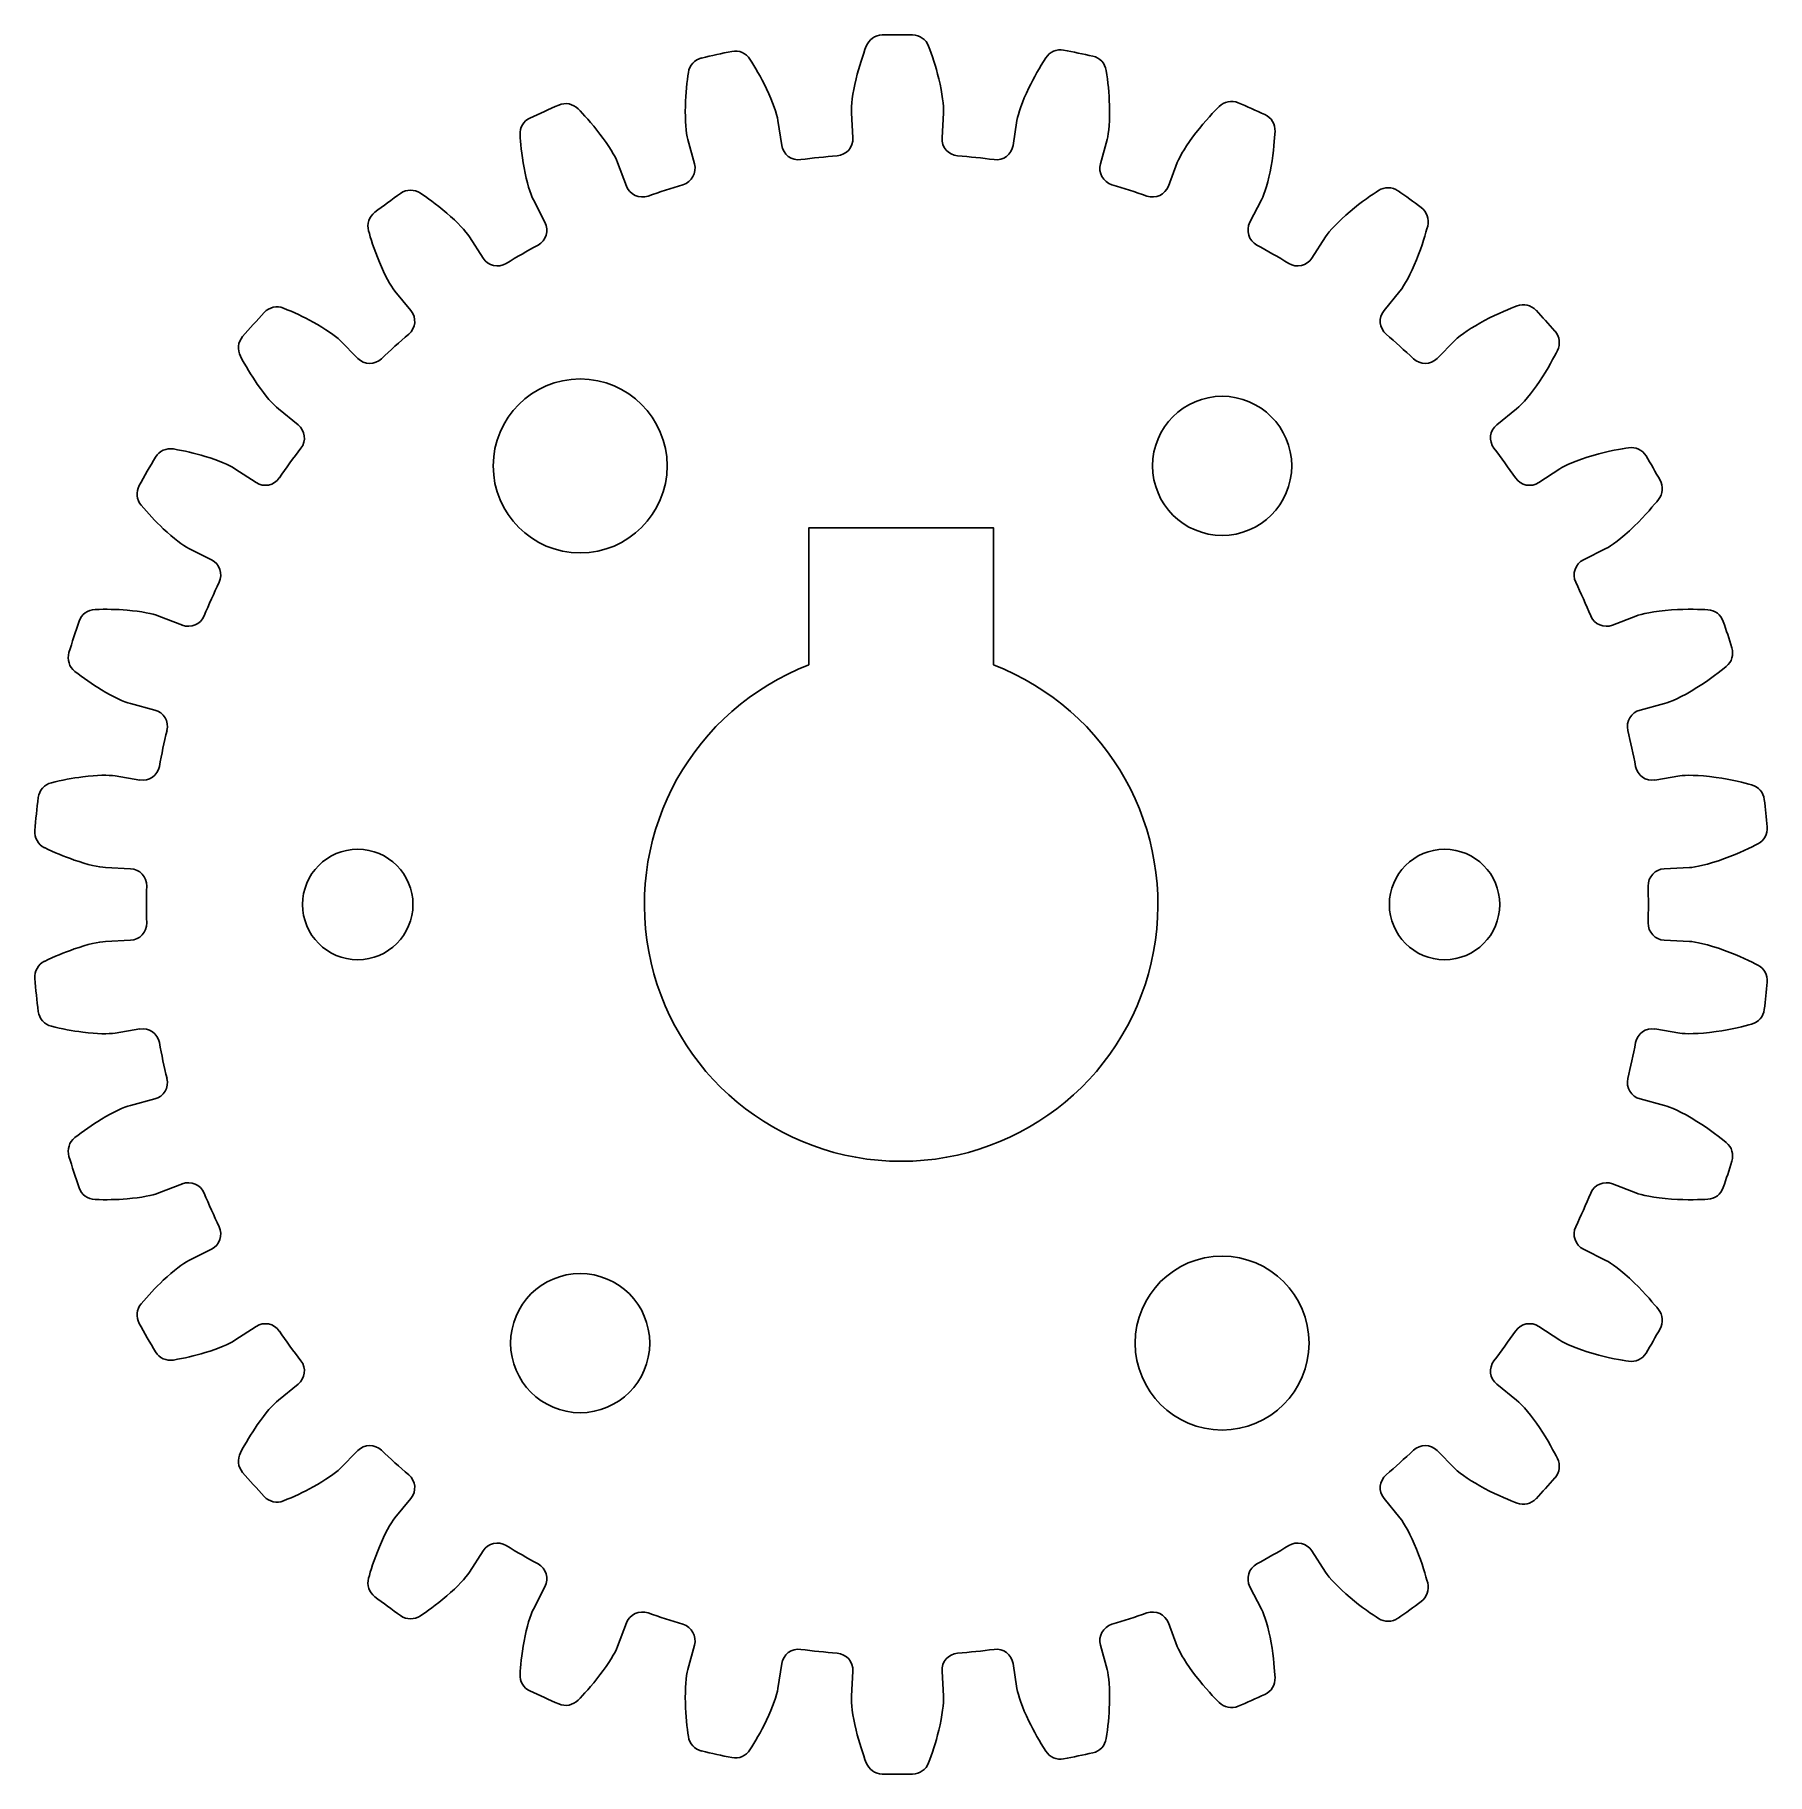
# Model space of a CAD drawing. Header units: inches. Extents: x -2.53 to 2.53, y -2.54 to 2.54.
import ezdxf

# ---------------------------------------------------------------- set-up
doc = ezdxf.new("R2010")
doc.units = ezdxf.units.IN
doc.header["$MEASUREMENT"] = 0

msp = doc.modelspace()

# ---------------------------------------------------------------- linework, layer by layer
for p, q in [((-0.3489, 2.2171), (-0.36, 2.2898)), ((-0.1454, 2.3123), (-0.1411, 2.2389)), ((0.1195, 2.2389), (0.1237, 2.3123)), ((0.3383, 2.2898), (0.3272, 2.2171)), ((-0.6232, 2.2338), (-0.6038, 2.1629)), ((0.5821, 2.1629), (0.6015, 2.2338)), ((-0.8024, 2.0983), (-0.8284, 2.1671)), ((0.8068, 2.1671), (0.7808, 2.0983)), ((-1.0742, 2.0577), (-1.0405, 1.9924)), ((1.0189, 1.9924), (1.0526, 2.0577)), ((-1.2214, 1.8879), (-1.2611, 1.9498)), ((1.2395, 1.9498), (1.1998, 1.8879)), ((-1.4788, 1.7916), (-1.4322, 1.7347)), ((1.4106, 1.7347), (1.4572, 1.7916)), ((-1.5875, 1.595), (-1.6392, 1.6472)), ((1.6175, 1.6472), (1.5658, 1.595)), ((-1.8192, 1.4472), (-1.7619, 1.4013)), ((1.7402, 1.4013), (1.7976, 1.4472)), ((-1.8846, 1.2323), (-1.9461, 1.2727)), ((1.9244, 1.2727), (1.863, 1.2323)), ((-2.0806, 1.0396), (-2.0149, 1.0066)), ((1.9933, 1.0066), (2.059, 1.0396)), ((-2.0999, 0.8158), (-2.1684, 0.8425)), ((2.1467, 0.8425), (2.0782, 0.8158)), ((-2.2515, 0.5866), (-2.1804, 0.5679)), ((2.1588, 0.5679), (2.2299, 0.5866)), ((-2.2239, 0.3636), (-2.2964, 0.3755)), ((2.2747, 0.3755), (2.2022, 0.3636)), ((-2.3245, 0.1079), (-2.2511, 0.1044)), ((2.2294, 0.1044), (2.3029, 0.1079)), ((-2.2511, -0.1044), (-2.3245, -0.1079)), ((2.3029, -0.1079), (2.2294, -0.1044)), ((-2.2964, -0.3755), (-2.2239, -0.3636)), ((2.2022, -0.3636), (2.2747, -0.3755)), ((-2.1804, -0.5679), (-2.2515, -0.5866)), ((2.2299, -0.5866), (2.1588, -0.5679)), ((-2.1684, -0.8425), (-2.0999, -0.8158)), ((2.0782, -0.8158), (2.1467, -0.8425)), ((-2.0149, -1.0066), (-2.0806, -1.0396)), ((2.059, -1.0396), (1.9933, -1.0066)), ((-1.9461, -1.2727), (-1.8846, -1.2323)), ((1.863, -1.2323), (1.9244, -1.2727)), ((-1.7619, -1.4013), (-1.8192, -1.4472)), ((1.7976, -1.4472), (1.7402, -1.4013)), ((-1.6392, -1.6472), (-1.5875, -1.595)), ((1.5658, -1.595), (1.6175, -1.6472)), ((-1.4322, -1.7347), (-1.4788, -1.7916)), ((1.4572, -1.7916), (1.4106, -1.7347)), ((-1.2611, -1.9498), (-1.2214, -1.8879)), ((1.1998, -1.8879), (1.2395, -1.9498)), ((-1.0405, -1.9924), (-1.0742, -2.0577)), ((1.0526, -2.0577), (1.0189, -1.9924)), ((-0.8284, -2.1671), (-0.8024, -2.0983)), ((0.7808, -2.0983), (0.8068, -2.1671)), ((-0.6038, -2.1629), (-0.6232, -2.2338)), ((0.6015, -2.2338), (0.5821, -2.1629)), ((-0.36, -2.2898), (-0.3489, -2.2171)), ((0.3272, -2.2171), (0.3383, -2.2898)), ((-0.1411, -2.2389), (-0.1454, -2.3123)), ((0.1237, -2.3123), (0.1195, -2.2389))]:
    msp.add_line(p, q)
at = {"linetype": 'Continuous'}
msp.add_lwpolyline([(0.27, 0.6997), (0.27, 1.1), (-0.27, 1.1), (-0.27, 0.6997)], dxfattribs=at)
at = {"extrusion": (0, 0, -1)}
for centre, radius in [((0.9377, 1.281), 0.254), ((-0.9377, 1.281), 0.2032), ((1.5875, 0), 0.1613), ((-1.5875, 0), 0.1613), ((-0.9377, -1.281), 0.254), ((0.9377, -1.281), 0.2032)]:
    msp.add_circle(centre, radius, dxfattribs=at)
for centre, radius, start, end in [((0, 0), 2.54, 101.2237, 103.2674), ((-0.4845, 2.4416), 0.0508, 32.4784, 101.2237), ((-0.0544, 2.4886), 0.0508, 91.2533, 159.3942), ((0, 0), 2.54, 89.2487, 91.2533), ((0.0326, 2.489), 0.0508, 20.63, 89.2487), ((0.4652, 2.4453), 0.0508, 79.2281, 147.2585), ((0, 0), 2.54, 77.2629, 79.2281), ((-0.5713, 2.4228), 0.0508, 103.2674, 171.5489), ((0.5488, 2.4279), 0.0508, 8.7614, 77.2629), ((-0.9802, 2.2881), 0.0508, 44.3162, 113.189), ((0.9649, 2.2946), 0.0508, 67.1928, 135.1452), ((0, 0), 2.54, 65.2656, 67.1928), ((-1.0626, 2.251), 0.0508, 115.2697, 183.7121), ((0, 0), 2.54, 113.189, 115.2697), ((1.0415, 2.2608), 0.0508, 356.8714, 65.2656), ((-0.1907, 2.236), 0.0496, 274.5914, 3.3177), ((0.169, 2.236), 0.0496, 176.6823, 265.4086), ((-0.2998, 2.2246), 0.0496, 188.6823, 277.4086), ((-0.012, 0.0108), 2.1828, 94.5914, 97.4086), ((-0.0097, 0.0108), 2.1828, 82.5914, 85.4086), ((0.2782, 2.2246), 0.0496, 262.5914, 351.3177), ((-0.6516, 2.1498), 0.0496, 286.5914, 15.3177), ((0.63, 2.1498), 0.0496, 164.6823, 253.4086), ((-1.4329, 2.0354), 0.0508, 56.1567, 125.146), ((-0.756, 2.1159), 0.0496, 200.6823, 289.4086), ((-0.0142, 0.0103), 2.1828, 106.5914, 109.4086), ((-0.0075, 0.0103), 2.1828, 70.5914, 73.4086), ((0.7344, 2.1159), 0.0496, 250.5914, 339.3177), ((1.4224, 2.0427), 0.0508, 55.1492, 123.0475), ((0, 0), 2.54, 53.2568, 55.1492), ((0, 0), 2.54, 125.146, 127.2602), ((1.4891, 1.9947), 0.0508, 344.9667, 53.2568), ((-1.507, 1.9811), 0.0508, 127.2602, 195.8702), ((-1.0846, 1.9696), 0.0496, 298.5914, 27.3177), ((1.0629, 1.9696), 0.0496, 152.6823, 241.4086), ((-1.1797, 1.9147), 0.0496, 212.6823, 301.4086), ((-0.0162, 0.0094), 2.1828, 118.5914, 121.4086), ((-0.0054, 0.0094), 2.1828, 58.5914, 61.4086), ((1.158, 1.9147), 0.0496, 238.5914, 327.3177), ((0, 0), 2.54, 137.0967, 139.2393), ((-1.8233, 1.6946), 0.0508, 68.0136, 137.0967), ((-1.4706, 1.7033), 0.0496, 310.5914, 39.3177), ((1.449, 1.7033), 0.0496, 140.6823, 229.4086), ((1.8175, 1.7008), 0.0508, 43.0991, 110.9619), ((0, 0), 2.54, 41.2367, 43.0991), ((-1.8854, 1.6252), 0.0508, 139.2393, 208.0093), ((-0.0181, 0.008), 2.1828, 130.5914, 133.4086), ((-0.0036, 0.008), 2.1828, 46.5914, 49.4086), ((1.8719, 1.6408), 0.0508, 333.0503, 41.2367), ((-1.5522, 1.6299), 0.0496, 224.6823, 313.4086), ((1.5305, 1.6299), 0.0496, 226.5914, 315.3177), ((-1.7929, 1.3626), 0.0496, 322.5914, 51.3177), ((1.7712, 1.3626), 0.0496, 128.6823, 217.4086), ((-2.1346, 1.2804), 0.0508, 79.8987, 149.0431), ((-0.0196, 0.0064), 2.1828, 142.5914, 145.4086), ((-0.0021, 0.0064), 2.1828, 34.5914, 37.4086), ((2.1327, 1.2837), 0.0508, 31.0447, 98.8893), ((0, 0), 2.54, 149.0431, 151.208), ((0, 0), 2.54, 29.2062, 31.0447), ((-2.1815, 1.1989), 0.0508, 151.208, 220.1184), ((-1.8574, 1.2738), 0.0496, 236.6823, 325.4086), ((1.8357, 1.2738), 0.0496, 214.5914, 303.3177), ((2.1727, 1.2146), 0.0508, 321.1203, 29.2062), ((-2.0372, 0.9623), 0.0496, 334.5914, 63.3177), ((2.0156, 0.9623), 0.0496, 116.6823, 205.4086), ((-0.0207, 0.0044), 2.1828, 154.5914, 157.4086), ((-0.0009, 0.0044), 2.1828, 22.5914, 25.4086), ((0, 0), 2.54, 160.9875, 163.1677), ((-2.3534, 0.8109), 0.0508, 91.819, 160.9875), ((-2.0819, 0.862), 0.0496, 248.6823, 337.4086), ((2.0602, 0.862), 0.0496, 202.5914, 291.3177), ((2.3537, 0.8099), 0.0508, 18.9885, 86.8348), ((0, 0), 2.54, 17.1665, 18.9885), ((-2.3826, 0.7208), 0.0508, 163.1677, 232.1915), ((2.3783, 0.7347), 0.0508, 309.1714, 17.1665), ((-2.193, 0.5199), 0.0496, 346.5914, 75.3177), ((2.1713, 0.5199), 0.0496, 104.6823, 193.4086), ((-0.0214, 0.0023), 2.1828, 166.5914, 169.4086), ((-0.0002, 0.0023), 2.1828, 10.5914, 13.4086), ((-2.4703, 0.3063), 0.0508, 103.7772, 172.9322), ((-2.2158, 0.4126), 0.0496, 260.6823, 349.4086), ((2.1942, 0.4126), 0.0496, 190.5914, 279.3177), ((0, 0), 2.54, 172.9322, 175.1203), ((2.471, 0.3005), 0.0508, 6.933, 74.8045), ((0, 0), 2.54, 5.1195, 6.933), ((-2.4802, 0.2117), 0.0508, 175.1203, 244.2263), ((2.4793, 0.2221), 0.0508, 297.1977, 5.1195), ((-2.2534, 0.0549), 0.0496, 358.5914, 87.3177), ((2.2318, 0.0549), 0.0496, 92.6823, 181.4086), ((-0.0217, 0), 2.1828, 178.5914, 181.4086), ((0, 0), 2.1828, 358.5914, 1.4086), ((-2.2534, -0.0549), 0.0496, 272.6823, 1.4086), ((2.2318, -0.0549), 0.0496, 178.5914, 267.3177), ((-2.4802, -0.2117), 0.0508, 115.7737, 184.8797), ((2.4793, -0.2221), 0.0508, 354.8805, 62.8023), ((0, 0), 2.54, 184.8797, 187.0678), ((0, 0), 2.54, 353.067, 354.8805), ((-2.4703, -0.3063), 0.0508, 187.0678, 256.2228), ((2.471, -0.3005), 0.0508, 285.1955, 353.067), ((-2.2158, -0.4126), 0.0496, 10.5914, 99.3177), ((-0.0214, -0.0023), 2.1828, 190.5914, 193.4086), ((-0.0002, -0.0023), 2.1828, 346.5914, 349.4086), ((2.1942, -0.4126), 0.0496, 80.6823, 169.4086), ((-2.193, -0.5199), 0.0496, 284.6823, 13.4086), ((2.1713, -0.5199), 0.0496, 166.5914, 255.3177), ((-2.3826, -0.7208), 0.0508, 127.8085, 196.8323), ((2.3783, -0.7347), 0.0508, 342.8335, 50.8286), ((0, 0), 2.54, 196.8323, 199.0125), ((0, 0), 2.54, 341.0115, 342.8335), ((-2.0819, -0.862), 0.0496, 22.5914, 111.3177), ((2.0602, -0.862), 0.0496, 68.6823, 157.4086), ((-2.3534, -0.8109), 0.0508, 199.0125, 268.181), ((-0.0207, -0.0044), 2.1828, 202.5914, 205.4086), ((-0.0009, -0.0044), 2.1828, 334.5914, 337.4086), ((2.3537, -0.8099), 0.0508, 273.1652, 341.0115), ((-2.0372, -0.9623), 0.0496, 296.6823, 25.4086), ((2.0156, -0.9623), 0.0496, 154.5914, 243.3177), ((-2.1815, -1.1989), 0.0508, 139.8816, 208.792), ((2.1727, -1.2146), 0.0508, 330.7938, 38.8797), ((0, 0), 2.54, 208.792, 210.9569), ((-1.8574, -1.2738), 0.0496, 34.5914, 123.3177), ((-0.0196, -0.0064), 2.1828, 214.5914, 217.4086), ((-0.0021, -0.0064), 2.1828, 322.5914, 325.4086), ((1.8357, -1.2738), 0.0496, 56.6823, 145.4086), ((0, 0), 2.54, 328.9553, 330.7938), ((-2.1346, -1.2804), 0.0508, 210.9569, 280.1013), ((2.1327, -1.2837), 0.0508, 261.1107, 328.9553), ((-1.7929, -1.3626), 0.0496, 308.6823, 37.4086), ((1.7712, -1.3626), 0.0496, 142.5914, 231.3177), ((-1.8854, -1.6252), 0.0508, 151.9907, 220.7607), ((-1.5522, -1.6299), 0.0496, 46.5914, 135.3177), ((-0.0181, -0.008), 2.1828, 226.5914, 229.4086), ((-0.0036, -0.008), 2.1828, 310.5914, 313.4086), ((1.5305, -1.6299), 0.0496, 44.6823, 133.4086), ((1.8719, -1.6408), 0.0508, 318.7633, 26.9497), ((0, 0), 2.54, 220.7607, 222.9033), ((-1.4706, -1.7033), 0.0496, 320.6823, 49.4086), ((1.449, -1.7033), 0.0496, 130.5914, 219.3177), ((0, 0), 2.54, 316.9009, 318.7633), ((-1.8233, -1.6946), 0.0508, 222.9033, 291.9864), ((1.8175, -1.7008), 0.0508, 249.0381, 316.9009), ((-1.1797, -1.9147), 0.0496, 58.5914, 147.3177), ((-0.0162, -0.0094), 2.1828, 238.5914, 241.4086), ((-0.0054, -0.0094), 2.1828, 298.5914, 301.4086), ((1.158, -1.9147), 0.0496, 32.6823, 121.4086), ((-1.0846, -1.9696), 0.0496, 332.6823, 61.4086), ((1.0629, -1.9696), 0.0496, 118.5914, 207.3177), ((-1.507, -1.9811), 0.0508, 164.1298, 232.7398), ((0, 0), 2.54, 232.7398, 234.854), ((1.4891, -1.9947), 0.0508, 306.7432, 15.0333), ((-1.4329, -2.0354), 0.0508, 234.854, 303.8433), ((-0.756, -2.1159), 0.0496, 70.5914, 159.3177), ((-0.0142, -0.0103), 2.1828, 250.5914, 253.4086), ((-0.0075, -0.0103), 2.1828, 286.5914, 289.4086), ((0.7344, -2.1159), 0.0496, 20.6823, 109.4086), ((0, 0), 2.54, 304.8508, 306.7432), ((-0.6516, -2.1498), 0.0496, 344.6823, 73.4086), ((0.63, -2.1498), 0.0496, 106.5914, 195.3177), ((1.4224, -2.0427), 0.0508, 236.9525, 304.8508), ((-0.2998, -2.2246), 0.0496, 82.5914, 171.3177), ((-0.012, -0.0108), 2.1828, 262.5914, 265.4086), ((-0.0097, -0.0108), 2.1828, 274.5914, 277.4086), ((0.2782, -2.2246), 0.0496, 8.6823, 97.4086), ((-0.1907, -2.236), 0.0496, 356.6823, 85.4086), ((0.169, -2.236), 0.0496, 94.5914, 183.3177), ((-1.0626, -2.251), 0.0508, 176.2879, 244.7303), ((1.0415, -2.2608), 0.0508, 294.7344, 3.1286), ((0, 0), 2.54, 244.7303, 246.811), ((-0.9802, -2.2881), 0.0508, 246.811, 315.6838), ((0.9649, -2.2946), 0.0508, 224.8548, 292.8072), ((0, 0), 2.54, 292.8072, 294.7344), ((-0.5713, -2.4228), 0.0508, 188.4511, 256.7326), ((0.5488, -2.4279), 0.0508, 282.7371, 351.2386), ((0, 0), 2.54, 256.7326, 258.7763), ((-0.4845, -2.4416), 0.0508, 258.7763, 327.5216), ((0.4652, -2.4453), 0.0508, 212.7415, 280.7719), ((0, 0), 2.54, 280.7719, 282.7371), ((-0.0544, -2.4886), 0.0508, 200.6058, 268.7467), ((0, 0), 2.54, 268.7467, 270.7513), ((0.0326, -2.489), 0.0508, 270.7513, 339.37)]:
    msp.add_arc(centre, radius, start, end)
at = {"linetype": 'Continuous'}
msp.add_arc((0, 0), 0.75, 111.1002, 68.8998, dxfattribs=at)
for points, knots in [([(-0.102, 2.5065), (-0.1115, 2.4811), (-0.1227, 2.4479), (-0.142, 2.3681), (-0.1464, 2.3328), (-0.1454, 2.3123)], [-0.1142126, -0.1142126, -0.1142126, -0.1142126, -0.0614385, -0.0614385, 0, 0, 0, 0]), ([(0.1237, 2.3123), (0.1247, 2.3328), (0.1203, 2.3683), (0.101, 2.4482), (0.0898, 2.4814), (0.0802, 2.5069)], [-0.1765426, -0.1765426, -0.1765426, -0.1765426, -0.0815714, -0.0815714, 0, 0, 0, 0]), ([(-0.36, 2.2898), (-0.3632, 2.3098), (-0.3747, 2.3431), (-0.4097, 2.4164), (-0.4273, 2.4464), (-0.4416, 2.4689)], [-0.1733077, -0.1733077, -0.1733077, -0.1733077, -0.0800891, -0.0800891, 0, 0, 0, 0]), ([(0.4225, 2.4728), (0.4048, 2.4452), (0.3875, 2.4151), (0.3535, 2.3444), (0.3416, 2.3102), (0.3383, 2.2898)], [-0.1094112, -0.1094112, -0.1094112, -0.1094112, -0.0622241, -0.0622241, 0, 0, 0, 0]), ([(-0.6215, 2.4302), (-0.6254, 2.4039), (-0.6293, 2.3694), (-0.6314, 2.2885), (-0.6284, 2.2534), (-0.6232, 2.2338)], [-0.1128715, -0.1128715, -0.1128715, -0.1128715, -0.0607112, -0.0607112, 0, 0, 0, 0]), ([(0.6015, 2.2338), (0.6068, 2.2539), (0.6099, 2.29), (0.6076, 2.3686), (0.604, 2.4031), (0.599, 2.4357)], [-0.2292344, -0.2292344, -0.2292344, -0.2292344, -0.098872, -0.098872, 0, 0, 0, 0]), ([(-0.8284, 2.1671), (-0.8357, 2.1859), (-0.8537, 2.2159), (-0.9046, 2.2824), (-0.9291, 2.3085), (-0.9438, 2.3236)], [-0.1297358, -0.1297358, -0.1297358, -0.1297358, -0.0632497, -0.0632497, 0, 0, 0, 0]), ([(0.9289, 2.3304), (0.9155, 2.317), (0.8887, 2.2894), (0.8335, 2.2182), (0.8144, 2.1868), (0.8068, 2.1671)], [-0.1272372, -0.1272372, -0.1272372, -0.1272372, -0.0633638, -0.0633638, 0, 0, 0, 0]), ([(-1.1133, 2.2477), (-1.1119, 2.2269), (-1.1089, 2.1912), (-1.0935, 2.109), (-1.0833, 2.0756), (-1.0742, 2.0577)], [-0.1177613, -0.1177613, -0.1177613, -0.1177613, -0.0602857, -0.0602857, 0, 0, 0, 0]), ([(1.0526, 2.0577), (1.062, 2.0764), (1.0726, 2.1113), (1.0886, 2.2001), (1.0911, 2.2372), (1.0922, 2.2581)], [-0.1265379, -0.1265379, -0.1265379, -0.1265379, -0.0627362, -0.0627362, 0, 0, 0, 0]), ([(1.3947, 2.0853), (1.3767, 2.0736), (1.3456, 2.0528), (1.2762, 1.9943), (1.251, 1.9674), (1.2395, 1.9498)], [-0.125256, -0.125256, -0.125256, -0.125256, -0.0633648, -0.0633648, 0, 0, 0, 0]), ([(-1.2611, 1.9498), (-1.272, 1.9665), (-1.2956, 1.9918), (-1.3584, 2.0458), (-1.3877, 2.0662), (-1.4046, 2.0776)], [-0.1253748, -0.1253748, -0.1253748, -0.1253748, -0.0612818, -0.0612818, 0, 0, 0, 0]), ([(1.4572, 1.7916), (1.4704, 1.8081), (1.4882, 1.8404), (1.5224, 1.9247), (1.5326, 1.9608), (1.5382, 1.9815)], [-0.1299328, -0.1299328, -0.1299328, -0.1299328, -0.0642563, -0.0642563, 0, 0, 0, 0]), ([(-1.5559, 1.9672), (-1.5503, 1.9476), (-1.54, 1.9136), (-1.5081, 1.8373), (-1.4913, 1.8071), (-1.4788, 1.7916)], [-0.1168709, -0.1168709, -0.1168709, -0.1168709, -0.0597268, -0.0597268, 0, 0, 0, 0]), ([(-1.6392, 1.6472), (-1.6532, 1.6611), (-1.6811, 1.6808), (-1.7459, 1.7163), (-1.7752, 1.7299), (-1.8043, 1.7417)], [-0.2182354, -0.2182354, -0.2182354, -0.2182354, -0.0940811, -0.0940811, 0, 0, 0, 0]), ([(1.7994, 1.7482), (1.7805, 1.741), (1.7443, 1.7267), (1.668, 1.686), (1.6344, 1.664), (1.6175, 1.6472)], [-0.1508838, -0.1508838, -0.1508838, -0.1508838, -0.0713873, -0.0713873, 0, 0, 0, 0]), ([(-1.9303, 1.6013), (-1.9155, 1.5736), (-1.899, 1.546), (-1.8569, 1.4854), (-1.8345, 1.4597), (-1.8192, 1.4472)], [-0.1036391, -0.1036391, -0.1036391, -0.1036391, -0.058961, -0.058961, 0, 0, 0, 0]), ([(1.7976, 1.4472), (1.816, 1.4623), (1.8415, 1.4935), (1.8899, 1.5651), (1.908, 1.5998), (1.9171, 1.6178)], [-0.1151134, -0.1151134, -0.1151134, -0.1151134, -0.0606533, -0.0606533, 0, 0, 0, 0]), ([(-1.9461, 1.2727), (-1.9625, 1.2832), (-1.9936, 1.2966), (-2.0638, 1.3178), (-2.0948, 1.3249), (-2.1257, 1.3304)], [-0.2187696, -0.2187696, -0.2187696, -0.2187696, -0.0943218, -0.0943218, 0, 0, 0, 0]), ([(2.1248, 1.3339), (2.106, 1.3309), (2.0665, 1.3244), (1.9712, 1.2971), (1.9378, 1.2813), (1.9244, 1.2727)], [-0.08977443, -0.08977443, -0.08977443, -0.08977443, -0.04778473, -0.04778473, 0, 0, 0, 0]), ([(2.059, 1.0396), (2.0731, 1.0469), (2.1035, 1.068), (2.1748, 1.1368), (2.2002, 1.1678), (2.2123, 1.1827)], [-0.1233168, -0.1233168, -0.1233168, -0.1233168, -0.0576242, -0.0576242, 0, 0, 0, 0]), ([(-2.2203, 1.1661), (-2.2001, 1.1422), (-2.1785, 1.1189), (-2.1251, 1.0688), (-2.098, 1.0486), (-2.0806, 1.0396)], [-0.102783, -0.102783, -0.102783, -0.102783, -0.0584629, -0.0584629, 0, 0, 0, 0]), ([(-2.1684, 0.8425), (-2.1865, 0.8494), (-2.2195, 0.8559), (-2.2923, 0.8622), (-2.3239, 0.8627), (-2.355, 0.8617)], [-0.2165443, -0.2165443, -0.2165443, -0.2165443, -0.093414, -0.093414, 0, 0, 0, 0]), ([(2.3566, 0.8607), (2.3366, 0.8618), (2.2967, 0.8635), (2.1979, 0.8567), (2.1617, 0.8482), (2.1467, 0.8425)], [-0.08992821, -0.08992821, -0.08992821, -0.08992821, -0.04812652, -0.04812652, 0, 0, 0, 0]), ([(-2.4137, 0.6807), (-2.3891, 0.6616), (-2.3633, 0.6435), (-2.3008, 0.6057), (-2.2702, 0.5917), (-2.2515, 0.5866)], [-0.1021137, -0.1021137, -0.1021137, -0.1021137, -0.0580605, -0.0580605, 0, 0, 0, 0]), ([(2.2299, 0.5866), (2.2454, 0.5908), (2.2797, 0.6052), (2.3636, 0.6577), (2.3948, 0.6826), (2.4104, 0.6953)], [-0.1300659, -0.1300659, -0.1300659, -0.1300659, -0.0604086, -0.0604086, 0, 0, 0, 0]), ([(-2.2964, 0.3755), (-2.3155, 0.3785), (-2.349, 0.378), (-2.4214, 0.369), (-2.4523, 0.363), (-2.4824, 0.3556)], [-0.2154426, -0.2154426, -0.2154426, -0.2154426, -0.0929624, -0.0929624, 0, 0, 0, 0]), ([(2.4843, 0.3495), (2.4644, 0.3549), (2.4258, 0.3649), (2.3279, 0.3788), (2.2907, 0.378), (2.2747, 0.3755)], [-0.08993579, -0.08993579, -0.08993579, -0.08993579, -0.04830653, -0.04830653, 0, 0, 0, 0]), ([(-2.5023, 0.166), (-2.4744, 0.1525), (-2.4454, 0.1402), (-2.3765, 0.1164), (-2.3438, 0.109), (-2.3245, 0.1079)], [-0.1017907, -0.1017907, -0.1017907, -0.1017907, -0.0578676, -0.0578676, 0, 0, 0, 0]), ([(2.3029, 0.1079), (2.319, 0.1088), (2.3556, 0.1158), (2.4484, 0.1497), (2.4841, 0.1675), (2.5025, 0.1769)], [-0.1340827, -0.1340827, -0.1340827, -0.1340827, -0.0620442, -0.0620442, 0, 0, 0, 0]), ([(-2.3245, -0.1079), (-2.3438, -0.109), (-2.3765, -0.1164), (-2.4454, -0.1402), (-2.4744, -0.1525), (-2.5023, -0.166)], [-0.2153525, -0.2153525, -0.2153525, -0.2153525, -0.0929254, -0.0929254, 0, 0, 0, 0]), ([(2.5025, -0.1769), (2.4841, -0.1675), (2.4484, -0.1497), (2.3556, -0.1158), (2.319, -0.1088), (2.3029, -0.1079)], [-0.08993468, -0.08993468, -0.08993468, -0.08993468, -0.04831917, -0.04831917, 0, 0, 0, 0]), ([(2.2747, -0.3755), (2.2907, -0.378), (2.3279, -0.3788), (2.4258, -0.3649), (2.4644, -0.3549), (2.4843, -0.3495)], [-0.1337386, -0.1337386, -0.1337386, -0.1337386, -0.0619046, -0.0619046, 0, 0, 0, 0]), ([(-2.4824, -0.3556), (-2.4523, -0.363), (-2.4214, -0.369), (-2.349, -0.378), (-2.3155, -0.3785), (-2.2964, -0.3755)], [-0.1018234, -0.1018234, -0.1018234, -0.1018234, -0.0578871, -0.0578871, 0, 0, 0, 0]), ([(-2.2515, -0.5866), (-2.2702, -0.5917), (-2.3008, -0.6057), (-2.3633, -0.6435), (-2.3891, -0.6616), (-2.4137, -0.6807)], [-0.2162633, -0.2162633, -0.2162633, -0.2162633, -0.093299, -0.093299, 0, 0, 0, 0]), ([(2.4104, -0.6953), (2.3948, -0.6826), (2.3636, -0.6577), (2.2797, -0.6052), (2.2454, -0.5908), (2.2299, -0.5866)], [-0.08993365, -0.08993365, -0.08993365, -0.08993365, -0.04816434, -0.04816434, 0, 0, 0, 0]), ([(-2.355, -0.8617), (-2.3239, -0.8627), (-2.2923, -0.8622), (-2.2195, -0.8559), (-2.1865, -0.8494), (-2.1684, -0.8425)], [-0.1022105, -0.1022105, -0.1022105, -0.1022105, -0.0581184, -0.0581184, 0, 0, 0, 0]), ([(2.1467, -0.8425), (2.1617, -0.8482), (2.1979, -0.8567), (2.2967, -0.8635), (2.3366, -0.8618), (2.3566, -0.8607)], [-0.1291536, -0.1291536, -0.1291536, -0.1291536, -0.060035, -0.060035, 0, 0, 0, 0]), ([(-2.0806, -1.0396), (-2.098, -1.0486), (-2.1251, -1.0688), (-2.1785, -1.1189), (-2.2001, -1.1422), (-2.2203, -1.1661)], [-0.2182772, -0.2182772, -0.2182772, -0.2182772, -0.0941214, -0.0941214, 0, 0, 0, 0]), ([(2.2123, -1.1827), (2.2002, -1.1678), (2.1748, -1.1368), (2.1035, -1.068), (2.0731, -1.0469), (2.059, -1.0396)], [-0.08981699, -0.08981699, -0.08981699, -0.08981699, -0.04784677, -0.04784677, 0, 0, 0, 0]), ([(-2.1257, -1.3304), (-2.0948, -1.3249), (-2.0638, -1.3178), (-1.9936, -1.2966), (-1.9625, -1.2832), (-1.9461, -1.2727)], [-0.1029389, -0.1029389, -0.1029389, -0.1029389, -0.0585571, -0.0585571, 0, 0, 0, 0]), ([(1.9244, -1.2727), (1.9378, -1.2813), (1.9712, -1.2971), (2.0665, -1.3244), (2.106, -1.3309), (2.1248, -1.3339)], [-0.1222469, -0.1222469, -0.1222469, -0.1222469, -0.0571779, -0.0571779, 0, 0, 0, 0]), ([(-1.8192, -1.4472), (-1.8345, -1.4597), (-1.8569, -1.4854), (-1.899, -1.546), (-1.9155, -1.5736), (-1.9303, -1.6013)], [-0.2184971, -0.2184971, -0.2184971, -0.2184971, -0.0941927, -0.0941927, 0, 0, 0, 0]), ([(1.9171, -1.6178), (1.908, -1.5998), (1.8899, -1.5651), (1.8415, -1.4935), (1.816, -1.4623), (1.7976, -1.4472)], [-0.1511436, -0.1511436, -0.1511436, -0.1511436, -0.0715061, -0.0715061, 0, 0, 0, 0]), ([(-1.8043, -1.7417), (-1.7752, -1.7299), (-1.7459, -1.7163), (-1.6811, -1.6808), (-1.6532, -1.6611), (-1.6392, -1.6472)], [-0.1037872, -0.1037872, -0.1037872, -0.1037872, -0.0590446, -0.0590446, 0, 0, 0, 0]), ([(1.6175, -1.6472), (1.6344, -1.664), (1.668, -1.686), (1.7443, -1.7267), (1.7805, -1.741), (1.7994, -1.7482)], [-0.114907, -0.114907, -0.114907, -0.114907, -0.0605413, -0.0605413, 0, 0, 0, 0]), ([(-1.4788, -1.7916), (-1.4913, -1.8071), (-1.5081, -1.8373), (-1.54, -1.9136), (-1.5503, -1.9476), (-1.5559, -1.9672)], [-0.1252281, -0.1252281, -0.1252281, -0.1252281, -0.0612304, -0.0612304, 0, 0, 0, 0]), ([(1.5382, -1.9815), (1.5326, -1.9608), (1.5224, -1.9247), (1.4882, -1.8404), (1.4704, -1.8081), (1.4572, -1.7916)], [-0.1255713, -0.1255713, -0.1255713, -0.1255713, -0.0634719, -0.0634719, 0, 0, 0, 0]), ([(-1.4046, -2.0776), (-1.3877, -2.0662), (-1.3584, -2.0458), (-1.2956, -1.9918), (-1.272, -1.9665), (-1.2611, -1.9498)], [-0.1170238, -0.1170238, -0.1170238, -0.1170238, -0.0598238, -0.0598238, 0, 0, 0, 0]), ([(1.2395, -1.9498), (1.251, -1.9674), (1.2762, -1.9943), (1.3456, -2.0528), (1.3767, -2.0736), (1.3947, -2.0853)], [-0.1304513, -0.1304513, -0.1304513, -0.1304513, -0.0644583, -0.0644583, 0, 0, 0, 0]), ([(-1.0742, -2.0577), (-1.0833, -2.0756), (-1.0935, -2.109), (-1.1089, -2.1912), (-1.1119, -2.2269), (-1.1133, -2.2477)], [-0.1283071, -0.1283071, -0.1283071, -0.1283071, -0.0626228, -0.0626228, 0, 0, 0, 0]), ([(1.0922, -2.2581), (1.0911, -2.2372), (1.0886, -2.2001), (1.0726, -2.1113), (1.062, -2.0764), (1.0526, -2.0577)], [-0.1245329, -0.1245329, -0.1245329, -0.1245329, -0.0627908, -0.0627908, 0, 0, 0, 0]), ([(-0.9438, -2.3236), (-0.9291, -2.3085), (-0.9046, -2.2824), (-0.8537, -2.2159), (-0.8357, -2.1859), (-0.8284, -2.1671)], [-0.1178283, -0.1178283, -0.1178283, -0.1178283, -0.0603838, -0.0603838, 0, 0, 0, 0]), ([(0.8068, -2.1671), (0.8144, -2.1868), (0.8335, -2.2182), (0.8887, -2.2894), (0.9155, -2.317), (0.9289, -2.3304)], [-0.1134693, -0.1134693, -0.1134693, -0.1134693, -0.0569619, -0.0569619, 0, 0, 0, 0]), ([(-0.6232, -2.2338), (-0.6284, -2.2534), (-0.6314, -2.2885), (-0.6293, -2.3694), (-0.6254, -2.4039), (-0.6215, -2.4302)], [-0.1729073, -0.1729073, -0.1729073, -0.1729073, -0.0799041, -0.0799041, 0, 0, 0, 0]), ([(0.599, -2.4357), (0.604, -2.4031), (0.6076, -2.3686), (0.6099, -2.29), (0.6068, -2.2539), (0.6015, -2.2338)], [-0.1096495, -0.1096495, -0.1096495, -0.1096495, -0.0623561, -0.0623561, 0, 0, 0, 0]), ([(-0.4416, -2.4689), (-0.4273, -2.4464), (-0.4097, -2.4164), (-0.3747, -2.3431), (-0.3632, -2.3098), (-0.36, -2.2898)], [-0.1130928, -0.1130928, -0.1130928, -0.1130928, -0.0608302, -0.0608302, 0, 0, 0, 0]), ([(-0.1454, -2.3123), (-0.1464, -2.3328), (-0.142, -2.3681), (-0.1227, -2.4479), (-0.1115, -2.4811), (-0.102, -2.5065)], [-0.1759013, -0.1759013, -0.1759013, -0.1759013, -0.0812785, -0.0812785, 0, 0, 0, 0]), ([(0.0802, -2.5069), (0.0898, -2.4814), (0.101, -2.4482), (0.1203, -2.3683), (0.1247, -2.3328), (0.1237, -2.3123)], [-0.1144454, -0.1144454, -0.1144454, -0.1144454, -0.061566, -0.061566, 0, 0, 0, 0]), ([(0.3383, -2.2898), (0.3416, -2.3102), (0.3535, -2.3444), (0.3875, -2.4151), (0.4048, -2.4452), (0.4225, -2.4728)], [-0.228242, -0.228242, -0.228242, -0.228242, -0.0984366, -0.0984366, 0, 0, 0, 0])]:
    msp.add_open_spline(points, degree=3, knots=knots)

doc.saveas('drawing.dxf')
